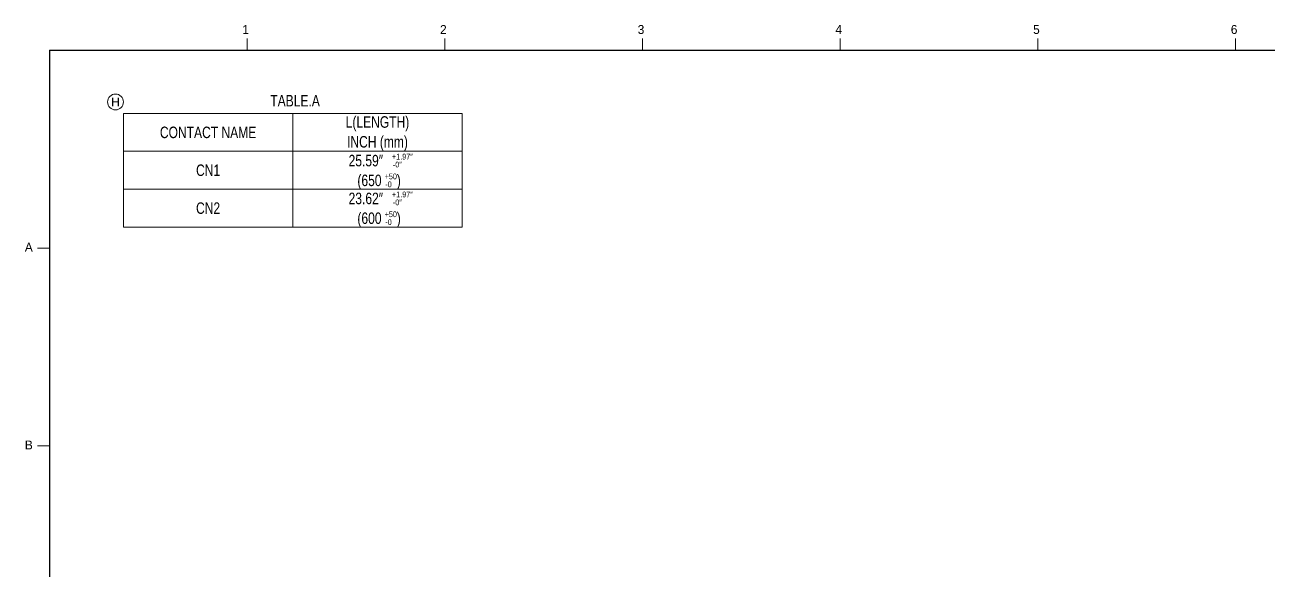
# Model space of a CAD drawing. Header units: millimetres. Extents: x 10 to 832, y 7 to 590.
# Drawn here: x 29.3 to 343.7, y 452.6 to 590.4 of the extents above; entities that cross this region are included whole.
import ezdxf
from ezdxf.enums import TextEntityAlignment as Align

# ---------------------------------------------------------------- set-up
doc = ezdxf.new("R2010")
doc.units = ezdxf.units.MM
doc.layers.add('図面枠B6M', color=7, linetype='Continuous')
doc.layers.add('表題、部品表_teisei', color=7, linetype='Continuous')
doc.styles.add('HG丸ｺﾞｼｯｸM-PRO', font='')
doc.styles.get('HG丸ｺﾞｼｯｸM-PRO').set_extended_font_data('HG丸ｺﾞｼｯｸM-PRO')

# ---------------------------------------------------------------- blocks, each defined once
blk = doc.blocks.new('BLKF023')
at = {"layer": '図面枠B6M', "color": 4, "linetype": 'Continuous', "lineweight": 13}
for p, q in [((85.5, 587), (85.5, 584)), ((135.5, 587), (135.5, 584)), ((185.5, 587), (185.5, 584)), ((235.5, 587), (235.5, 584)), ((285.5, 587), (285.5, 584)), ((335.5, 587), (335.5, 584)), ((32.5, 534), (35.5, 534)), ((32.5, 484), (35.5, 484))]:
    blk.add_line(p, q, dxfattribs=at)
at = {"layer": '図面枠B6M', "color": 2, "linetype": 'Continuous', "lineweight": 25}
for q in [(35.5, 15), (831.5, 584)]:
    blk.add_line((35.5, 584), q, dxfattribs=at)
at = {"layer": '図面枠B6M', "color": 4, "linetype": 'Continuous', "lineweight": 13, "style": 'HG丸ｺﾞｼｯｸM-PRO'}
for s, width, p in [('1', 1.003994, (84.29, 587.45)), ('2', 1.003994, (134.3, 587.45)), ('3', 1.003994, (184.29, 587.45)), ('4', 1.003994, (234.29, 587.45)), ('5', 1.003994, (284.29, 587.45)), ('6', 1.003994, (334.29, 587.45)), ('A', 1.002405, (29.29, 532.45)), ('B', 1.004704, (29.29, 482.45))]:
    blk.add_text(s, height=2.25, dxfattribs=dict(at, width=width)).set_placement(p, align=Align.BOTTOM_LEFT)
blk = doc.blocks.new('BLKF633')
at = {"layer": '表題、部品表_teisei', "color": 4, "linetype": 'Continuous', "lineweight": 13}
blk.add_circle((52.22, 570.94), 2, dxfattribs=at)
at = {"layer": '表題、部品表_teisei', "color": 4, "linetype": 'Continuous', "lineweight": 13, "style": 'HG丸ｺﾞｼｯｸM-PRO', "width": 1.042153}
blk.add_text('H', height=2.18, dxfattribs=at).set_placement((52.22, 570.94), align=Align.MIDDLE_CENTER)

msp = doc.modelspace()

# ---------------------------------------------------------------- linework, layer by layer
at = {"layer": '図面枠B6M', "color": 4, "linetype": 'Continuous', "lineweight": 13}
for p, q in [((139.91, 568.03), (54.22, 568.03)), ((54.22, 568.03), (54.22, 539.33)), ((97.06, 539.33), (97.06, 568.03)), ((139.91, 539.33), (139.91, 568.03)), ((139.91, 558.46), (54.22, 558.46)), ((139.91, 548.9), (54.22, 548.9)), ((139.91, 539.33), (54.22, 539.33))]:
    msp.add_line(p, q, dxfattribs=at)

# ---------------------------------------------------------------- block references
msp.add_blockref('BLKF023', (0, 0), dxfattribs=at)
at = {"layer": '表題、部品表_teisei', "color": 4, "linetype": 'Continuous', "lineweight": 13}
msp.add_blockref('BLKF633', (0, 0), dxfattribs=at)

# ---------------------------------------------------------------- texts
at = {"layer": '図面枠B6M', "color": 4, "linetype": 'Continuous', "lineweight": 13, "style": 'HG丸ｺﾞｼｯｸM-PRO'}
for s, height, width, p in [('TABLE.A', 2.909, 0.783266, (97.64, 571.25)), ('L(LENGTH)', 2.909, 0.782479, (118.48, 565.87)), ('CONTACT NAME', 2.9091, 0.783097, (75.64, 563.25)), ('INCH (mm)', 2.909, 0.782793, (118.48, 560.87)), ('25.59″', 2.909, 0.784016, (115.53, 556.12)), ('+1.97″', 1.455, 0.783565, (124.77, 557.12)), ('CN1', 2.909, 0.78274, (75.64, 553.68)), ('-0″', 1.455, 0.782604, (123.49, 555.12)), ('(650', 2.909, 0.78417, (116.45, 551.12)), ('+50', 1.455, 0.783712, (121.84, 552.12)), ('-0', 1.455, 0.783216, (121.28, 550.12)), (')', 2.91, 0.781868, (123.87, 551.12)), ('23.62″', 2.909, 0.784016, (115.53, 546.56)), ('+1.97″', 1.455, 0.783565, (124.77, 547.56)), ('CN2', 2.909, 0.78274, (75.64, 544.11)), ('-0″', 1.455, 0.782604, (123.49, 545.56)), ('(600', 2.909, 0.78417, (116.45, 541.56)), ('+50', 1.455, 0.783712, (121.84, 542.56)), ('-0', 1.455, 0.783216, (121.28, 540.56)), (')', 2.91, 0.781868, (123.87, 541.56))]:
    msp.add_text(s, height=height, dxfattribs=dict(at, width=width)).set_placement(p, align=Align.MIDDLE_CENTER)

doc.saveas('drawing.dxf')
